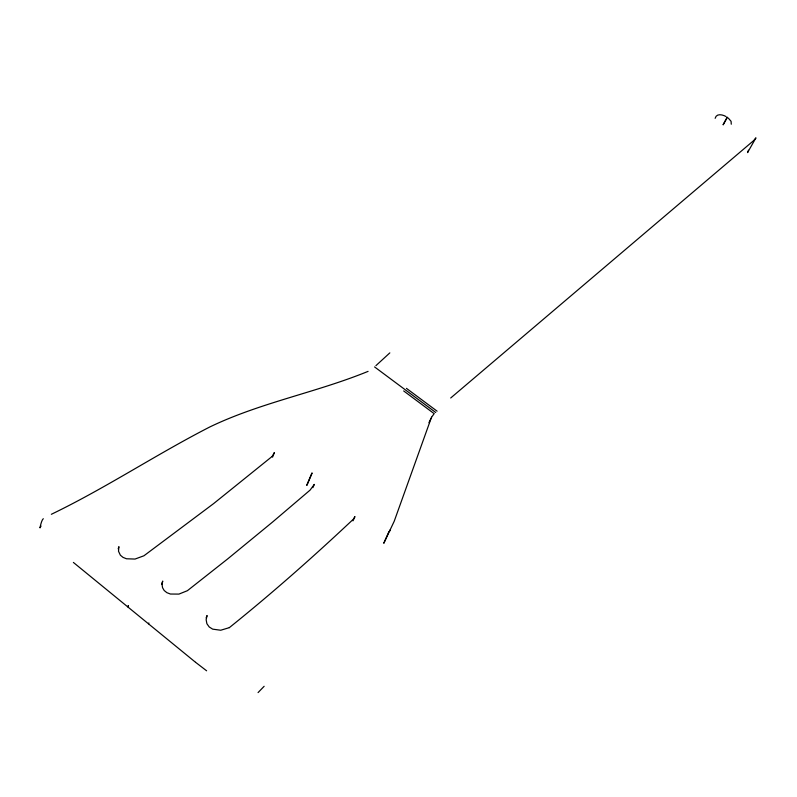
<?xml version="1.0" encoding="UTF-8"?>
<svg xmlns="http://www.w3.org/2000/svg" width="797" height="797" viewBox="0 0 797 797"><rect width="100%" height="100%" fill="white"/><g stroke="black" fill="none" stroke-linecap="round" stroke-linejoin="round"><path stroke-width="1.2" d="M162.05 584.49L162.548 587.698L164.182 590.507L166.872 592.669L170.409 594.034L178.936 594.094L187.395 590.697L227.633 558.956L272.773 521.876L310.123 490.075L314.287 484.387L312.902 487.634M162.05 584.47L162.727 581.053L161.552 584.291M148.611 623.792L148.86 622.955M748.473 150.205L747.546 152.625L755.945 137.851L753.633 140.611L450.703 397.992M43.297 518.708C41.195 520.242 39.412 530.543 40.258 527.245M118.195 548.854L118.912 546.662L118.504 551.235L120.377 555.2L122.997 557.362L126.484 558.777L135.022 559.056L143.918 555.788L213.576 503.634L272.096 456.472M127.928 606.975L128.427 605.541L128.187 606.079M388.996 531.479L383.775 543.285L394.226 521.228L431.087 418.395M206.134 617.884L207.071 615.513L206.154 619.757L206.891 623.712L209.222 626.98L212.679 629.152L220.719 630.238L229.327 627.647M272.574 457.129L274.397 452.537L272.225 456.302M306.775 485.164L311.926 473.039M306.945 485.293L312.085 473.169M352.971 520.849L354.934 516.586L353.579 518.977M431.526 417.299L433.598 414.44M428.945 422.689L431.566 417.21M390.381 529.656L389.534 531.4M40.278 527.196L41.046 526.08M731.267 124.222L731.078 121.323L728.239 118.026M715.148 118.315C716.383 113.054 722.73 114.619 726.047 116.571M723.108 124.681L727.183 117.259M723.228 124.76L727.312 117.338M353.549 519.016C313.56 556.635 272.146 593.237 229.337 627.637M264.136 686.297L258.069 692.593M375.935 365.634L389.833 352.882M51.347 514.294C105.762 488.073 156.142 454.459 209.82 426.963C260.35 402.595 316.26 392.542 368.075 371.372M406.44 388.348L437.085 411.162M374.56 366.919L435.7 412.467M403.671 390.938L434.305 413.773M206.612 670.795L195.554 662.287M195.295 662.088L73.384 562.433"/></g></svg>
